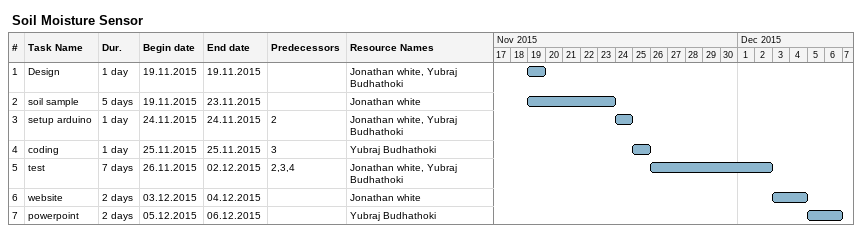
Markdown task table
Soil Moisture Sensor

| ID | Task | Duration | Start | Finish | Predecessors | Resources |
|---|---|---|---|---|---|---|
| 1 | Design | 1d | 2015-11-19 | 2015-11-19 |  | Jonathan white, Yubraj Budhathoki |
| 2 | soil sample | 5d | 2015-11-19 | 2015-11-23 |  | Jonathan white |
| 3 | setup arduino | 1d | 2015-11-24 | 2015-11-24 | 2 | Jonathan white, Yubraj Budhathoki |
| 4 | coding | 1d | 2015-11-25 | 2015-11-25 | 3 | Yubraj Budhathoki |
| 5 | test | 7d | 2015-11-26 | 2015-12-02 | 2, 3, 4 | Jonathan white, Yubraj Budhathoki |
| 6 | website | 2d | 2015-12-03 | 2015-12-04 |  | Jonathan white |
| 7 | powerpoint | 2d | 2015-12-05 | 2015-12-06 |  | Yubraj Budhathoki |
